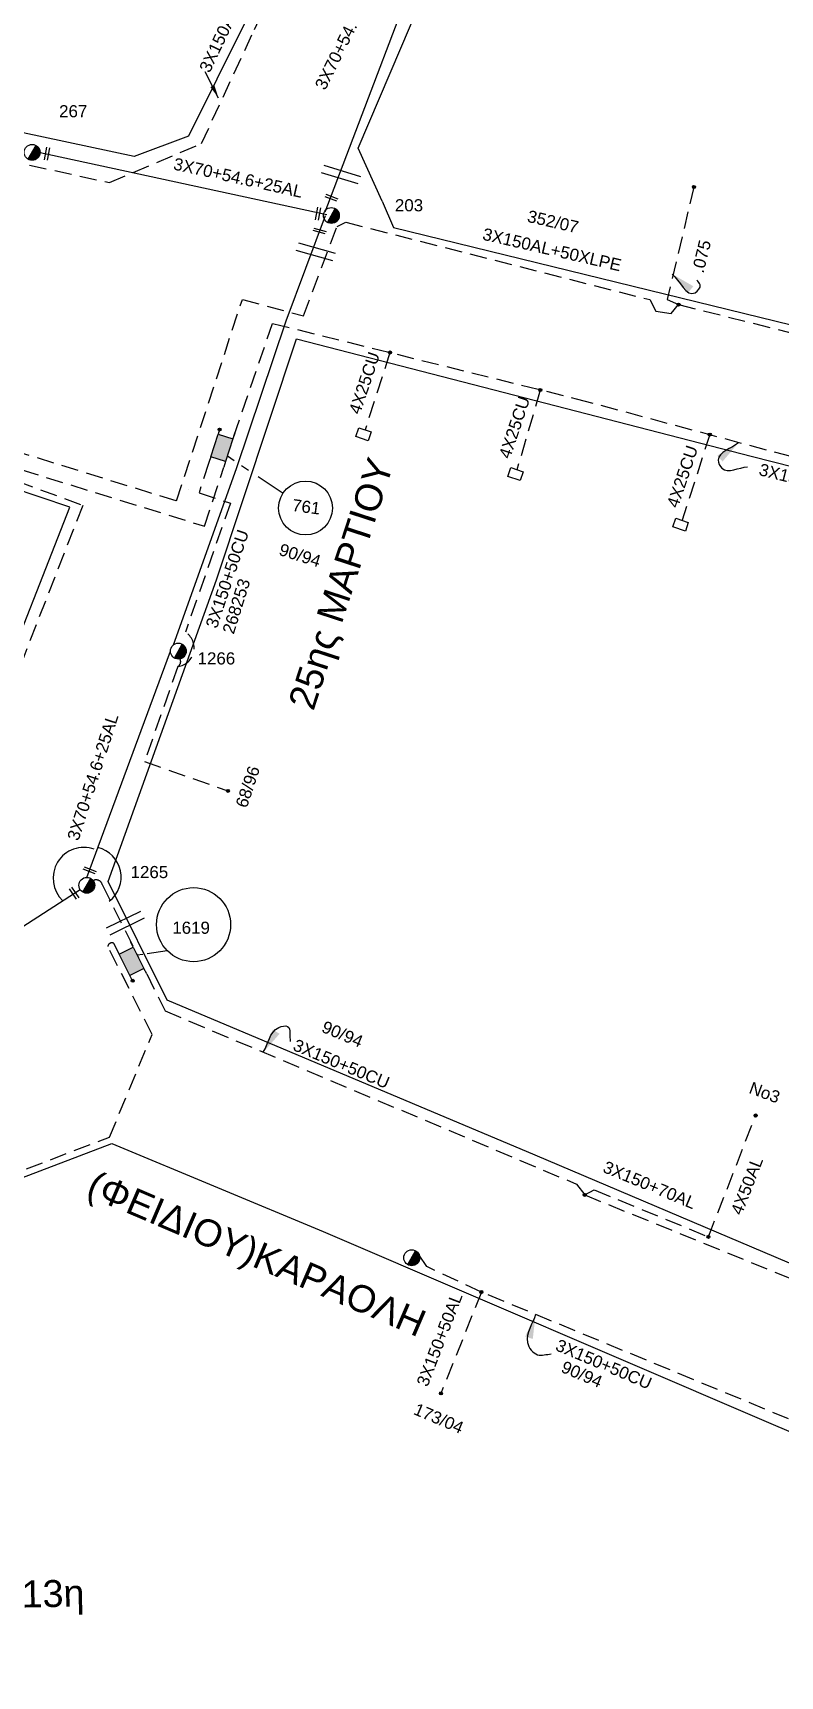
# Model space of a CAD drawing. Header units: millimetres. Extents: x 907 to 2022, y 699 to 1220.
# Drawn here: x 1446.1 to 1501.6, y 902.1 to 1024.1 of the extents above; entities that cross this region are included whole.
import ezdxf

# ---------------------------------------------------------------- set-up
doc = ezdxf.new("R2010")
doc.units = ezdxf.units.MM
doc.linetypes.add('DASHED', pattern=[19.05, 12.7, -6.35])
for name, color, linetype in [('Link Box 4 Διευθύνσεων', 7, 'Continuous'), ('Γέφυρες Εναέριου Δικτύου', 7, 'Continuous'), ('Επιγραφές - Σχήματα', 7, 'Continuous'), ('Επιτοίχιο Κουτί', 7, 'Continuous'), ('Καλώδια ΧΤ   3x150+50AL', 7, 'DASHED'), ('Καλώδια ΧΤ   3x150+50CU', 7, 'DASHED'), ('Καλώδια ΧΤ   3x150+70AL', 7, 'DASHED'), ('Καλώδια ΧΤ   3x150AL+50XLPE', 7, 'DASHED'), ('Καλώδια ΧΤ   4x25CU', 7, 'DASHED'), ('Μηχανική τομή', 7, 'Continuous'), ('Στύλος ΦΜ', 7, 'Continuous'), ('Στύλος ΦΜ @ 1', 7, 'Continuous'), ('Συνδέσεις', 7, 'Continuous'), ('Συνεστραμμένα ΧΤ   3x70+54.6+25 AL', 7, 'SYN_LINE'), ('Τομή', 7, 'Continuous'), ('Υπόβαθρο ΔΕΗ', 7, 'Continuous'), ('Υπόγεια καλώδια Παροχών ΧΤ   .075', 7, 'DASHED'), ('Υπόγεια καλώδια Παροχών ΧΤ   4x50AL', 7, 'DASHED')]:
    doc.layers.add(name, color=color, linetype=linetype)
doc.styles.get("Standard").update_dxf_attribs({"font": 'arial.ttf'})
doc.linetypes.add('SYN_LINE', pattern='A,0.5,-0.0001,["/\\/\\/\\/",Standard,S=0.1,R=0,X=0,Y=-0.05],-0.25', length=0.7501)
doc.dimstyles.new('ISO-25', dxfattribs={"dimtxt": 2.5, "dimasz": 2.5, "dimexe": 1.25, "dimexo": 0.625, "dimtad": 1, "dimtxsty": 'Standard', "dimcen": 2.5, "dimadec": 0, "dimazin": 0, "dimtfac": 1, "dimtmove": 0, "dimatfit": 3, "dimfxl": 1, "dimarcsym": 0})
doc.dimstyles.get("Standard").update_dxf_attribs({"dimtxt": 0.18, "dimasz": 0.18, "dimexe": 0.18, "dimexo": 0.0625, "dimgap": 0.09, "dimtad": 0, "dimtih": 1, "dimtoh": 1, "dimdec": 4, "dimzin": 0, "dimdsep": 46, "dimtxsty": 'Standard', "dimcen": 0.09, "dimadec": 0, "dimazin": 0, "dimtfac": 1, "dimtdec": 4, "dimtofl": 0, "dimtmove": 0, "dimatfit": 3, "dimfxl": 1, "dimtolj": 1, "dimtzin": 0, "dimarcsym": 0})

# ---------------------------------------------------------------- blocks, each defined once
blk = doc.blocks.new('ΥΠΑΡΧΩΝ ΤΣΙΜΕΝΤΕΝΙΟΣ ΣΤΥΛΟΣ')
at = {"layer": 'Στύλος ΦΜ'}
blk.add_hatch(color=256, dxfattribs=at).paths.add_polyline_path([(-1.29, -2.28, 0.574793), (2.62, 0, 0.268822), (1.3, 2.27)])
blk.add_line((-1.29, -2.28), (1.3, 2.27), dxfattribs=at)
blk.add_circle((0, 0), 2.62, dxfattribs=at)
at = {"layer": 'Στύλος ΦΜ', "flags": 4}
for tag, p in [('ΑΡΙΘΜΟΣ', (-4.68, 8.05)), ('ΤΥΠΟΣ', (-4.91, 3.03))]:
    blk.add_attdef(tag, p, '', height=4, dxfattribs=at)
blk = doc.blocks.new('ΤΟΜΗ')
at = {"layer": 'Τομή', "ltscale": 40}
for p, q in [((-5.68, 0), (5.68, 0)), ((5.68, -2.33), (-5.68, -2.33))]:
    blk.add_line(p, q, dxfattribs=at)
blk = doc.blocks.new('ΜΗΧΑΝΙΚΗ ΤΟΜΗ')
at = {"layer": 'Μηχανική τομή', "ltscale": 40}
for p, q in [((-1.89, 0.78), (1.89, 0.78)), ((1.89, 0), (-1.89, 0))]:
    blk.add_line(p, q, dxfattribs=at)
blk = doc.blocks.new('LINK BOX 4 ΑΝΑΧΩΡΗΣΕΩΝ')
at = {"layer": 'Link Box 4 Διευθύνσεων', "ltscale": 40}
blk.add_hatch(color=256, dxfattribs=at).paths.add_polyline_path([(-3.54, 0), (-3.54, -4.67), (3.54, -4.67), (3.54, 0)])
for p, q in [((-3.54, 0), (-5.33, 0)), ((5.33, 0), (3.54, 0)), ((-3.54, -4.67), (-5.33, -4.67)), ((5.33, -4.67), (3.54, -4.67))]:
    blk.add_line(p, q, dxfattribs=at)
blk.add_lwpolyline([(-3.54, -4.67), (-3.54, 0), (3.54, 0), (3.54, -4.67)], close=True, dxfattribs=at)
blk = doc.blocks.new('_ΣΥΝΔΕΣΗ')
at = {"layer": 'Συνδέσεις', "linetype": 'SYN_LINE', "ltscale": 40}
blk.add_hatch(color=256, dxfattribs=at).paths.add_polyline_path([(0.5, -0.01, 1), (-0.5, -0.01, 1)])
at = {"layer": 'Συνδέσεις'}
blk.add_circle((0, -0.01), 0.5, dxfattribs=at)
blk = doc.blocks.new('ΕΠΙΤΟΙΧΙΟ ΚΟΥΤΙ')
at = {"layer": 'Επιτοίχιο Κουτί', "ltscale": 40}
blk.add_lwpolyline([(-2.06, 1.35), (1.86, 1.35), (1.86, -1.39), (-2.06, -1.39)], close=True, dxfattribs=at)

msp = doc.modelspace()

# ---------------------------------------------------------------- linework, layer by layer
at = {"layer": 'Γέφυρες Εναέριου Δικτύου'}
for centre, radius, start, end in [((1449.875, 961.301), 2.29, 70.32485, 226.87763), ((1450.368, 961.382), 2.269, 307.74444, 76.14046)]:
    msp.add_arc(centre, radius, start, end, dxfattribs=at)
at = {"layer": 'Επιγραφές - Σχήματα', "linetype": 'Continuous'}
for centre, radius in [((1466.336, 988.787), 2), ((1458.022, 957.853), 2.75)]:
    msp.add_circle(centre, radius, dxfattribs=at)
at = {"layer": 'Καλώδια ΧΤ   3x150+50AL', "color": 6, "ltscale": 0.1}
msp.add_lwpolyline([(1374.985, 986.333), (1372.73, 985.02), (1382.898, 967.602), (1384.19, 968.388), (1388.967, 960.218), (1411.858, 974.711), (1440.608, 992.774), (1441.201, 993.45), (1442.611, 993.168), (1443.436, 992.182), (1458.842, 987.437), (1460.263, 991.812)], dxfattribs=at)
at = {"layer": 'Καλώδια ΧΤ   3x150+50AL', "color": 1, "ltscale": 0.1}
msp.add_lwpolyline([(1479.403, 930.568), (1476.391, 923.047)], dxfattribs=at)
at = {"layer": 'Καλώδια ΧΤ   3x150+50CU', "color": 30, "ltscale": 0.1}
msp.add_lwpolyline([(1494.052, 1003.897), (1520.165, 997.326), (1535.132, 993.666, 0.2122877), (1535.41, 991.698), (1539.676, 990.714)], format="xyb", dxfattribs=at)
at = {"layer": 'Καλώδια ΧΤ   3x150+50CU', "color": 6, "ltscale": 0.1}
msp.add_lwpolyline([(1461.017, 994.133), (1463.888, 1002.49), (1486.439, 996.907), (1511.89, 990.075), (1535.927, 984.106), (1537.964, 992.307), (1539.939, 991.851)], dxfattribs=at)
at = {"layer": 'Καλώδια ΧΤ   3x150+50CU', "color": 5, "ltscale": 0.1}
for points in [[(1459.153, 992.173), (1458.424, 989.928), (1460.753, 989.15), (1457.414, 979.568)], [(1456.859, 977.029), (1454.377, 969.961), (1460.569, 967.786)]]:
    msp.add_lwpolyline(points, dxfattribs=at)
msp.add_lwpolyline([(1457.629, 990.194), (1457.629, 990.194)], close=True, dxfattribs=at)
msp.add_lwpolyline([(1450.397, 960.975, -0.6447467), (1451.236, 960.834), (1453.941, 955.393)], format="xyb", dxfattribs=at)
at = {"layer": 'Καλώδια ΧΤ   3x150+50CU', "color": 233, "ltscale": 0.1, "true_color": 0xd2798f}
for points in [[(1454.538, 954.203), (1455.899, 951.454), (1486.465, 938.593), (1487.074, 937.781)], [(1487.074, 937.781), (1519.689, 924.576), (1521.466, 924.221), (1545.71, 914.004), (1541.795, 906.331), (1532.861, 910.135), (1532.354, 909.628), (1532.202, 908.765), (1532.709, 908.005), (1534.138, 907.431)]]:
    msp.add_lwpolyline(points, dxfattribs=at)
at = {"layer": 'Καλώδια ΧΤ   3x150+50CU', "color": 1, "ltscale": 0.1}
msp.add_lwpolyline([(1513.784, 916.612), (1512.786, 916.797), (1479.403, 930.568), (1475.342, 932.461), (1474.781, 933.316)], dxfattribs=at)
at = {"layer": 'Καλώδια ΧΤ   3x150+50CU', "color": 5, "ltscale": 0.1}
for centre, radius, start, end in [((1456.69, 978.396), 1.377, 277.05924, 58.30817), ((1456.658, 977.381), 0.405, 299.8451, 30.73093)]:
    msp.add_arc(centre, radius, start, end, dxfattribs=at)
at = {"layer": 'Καλώδια ΧΤ   3x150+70AL', "color": 233, "ltscale": 0.1, "true_color": 0xd2798f}
msp.add_lwpolyline([(1487.074, 937.781), (1487.785, 938.159), (1496.264, 934.672)], dxfattribs=at)
at = {"layer": 'Καλώδια ΧΤ   3x150AL+50XLPE', "color": 27, "ltscale": 0.1}
msp.add_lwpolyline([(1414.049, 1026.454), (1413.148, 1024.044), (1415.158, 1023.379), (1415.568, 1021.37), (1423.354, 1019.164), (1442.122, 1015.073), (1451.774, 1012.948), (1458.609, 1015.85), (1462.551, 1024.33), (1468.172, 1036.003), (1469.19, 1036.394), (1472.865, 1044.18), (1474.575, 1047.501), (1481.326, 1044.333), (1487.72, 1056.984), (1487.931, 1057.526)], dxfattribs=at)
at = {"layer": 'Καλώδια ΧΤ   3x150AL+50XLPE', "color": 30, "ltscale": 0.1}
msp.add_lwpolyline([(1438.187, 1000.347), (1438.771, 1000.757), (1439.297, 1000.599), (1442.82, 994.488), (1444.573, 993.092), (1456.753, 989.325), (1461.643, 1004.275), (1466.196, 1003.057), (1468.675, 1009.701), (1469.322, 1010.017), (1491.901, 1004.264), (1492.369, 1003.398), (1493.503, 1003.233), (1494.052, 1003.894)], dxfattribs=at)
at = {"layer": 'Καλώδια ΧΤ   3x150AL+50XLPE', "color": 5, "ltscale": 0.1}
msp.add_lwpolyline([(1414.3, 974.237), (1421.924, 979.099), (1441.537, 991.332), (1443.07, 991.474), (1449.793, 988.982), (1443.458, 972.74), (1437.24, 954.04), (1436.375, 952.87), (1435.945, 952.214), (1435.744, 951.184), (1435.971, 950.531), (1436.675, 950.349)], dxfattribs=at)
at = {"layer": 'Καλώδια ΧΤ   3x150AL+50XLPE', "color": 233, "linetype": 'DASHED', "ltscale": 0.1, "true_color": 0xd2798f}
msp.add_lwpolyline([(1374.214, 987.588), (1370.699, 985.541), (1382.214, 965.402), (1383.671, 966.304), (1388.675, 957.744), (1388.581, 957.689), (1416.166, 907.071, 0.3447086), (1419.668, 905.959), (1430.883, 902.055), (1431.573, 904.028, 0.6948511), (1432.296, 906.095), (1443.82, 939.049), (1451.776, 942.071), (1454.935, 949.695), (1451.655, 956.231, -0.5750477), (1452.102, 956.456), (1452.501, 955.66)], format="xyb", dxfattribs=at)
at = {"layer": 'Καλώδια ΧΤ   3x150AL+50XLPE', "linetype": 'DASHED', "ltscale": 0.1}
msp.add_lwpolyline([(1452.3, 956.061), (1452.102, 956.456)], dxfattribs=at)
at = {"layer": 'Καλώδια ΧΤ   4x25CU', "color": 6, "ltscale": 0.1}
for points in [[(1472.607, 1000.332), (1470.758, 994.595)], [(1483.772, 997.548), (1482.039, 991.628)], [(1496.397, 994.333), (1494.307, 987.879)]]:
    msp.add_lwpolyline(points, dxfattribs=at)
at = {"layer": 'Συνεστραμμένα ΧΤ   3x70+54.6+25 AL', "color": 133, "ltscale": 10}
msp.add_lwpolyline([(1476.401, 1033.506), (1467.775, 1010.763)], dxfattribs=at)
at = {"layer": 'Συνεστραμμένα ΧΤ   3x70+54.6+25 AL', "color": 173, "ltscale": 10}
msp.add_lwpolyline([(1446.615, 1015.196), (1467.924, 1010.579)], dxfattribs=at)
at = {"layer": 'Συνεστραμμένα ΧΤ   3x70+54.6+25 AL', "color": 5, "ltscale": 10}
for points in [[(1467.806, 1010.49), (1464.879, 1002.665), (1461.176, 991.71), (1456.493, 978.6)], [(1450.091, 961.364), (1456.301, 978.165)], [(1437.901, 952.936), (1449.595, 960.456)]]:
    msp.add_lwpolyline(points, dxfattribs=at)
at = {"layer": 'Υπόβαθρο ΔΕΗ', "ltscale": 0.1}
for points in [[(1415.073, 1024.117), (1426.916, 1056.905), (1435.965, 1080.934), (1443.617, 1100.466), (1469.223, 1089.064), (1486.317, 1081.273), (1488.248, 1076.845), (1482.716, 1066.195), (1474.579, 1050.18), (1466.082, 1033.405), (1457.636, 1016.396), (1453.603, 1014.896), (1431.866, 1019.528), (1415.073, 1024.117)], [(1472.03, 1011.569), (1470.241, 1015.515), (1476.518, 1030.199), (1485.761, 1048.565), (1491.115, 1059.42), (1491.928, 1059.612), (1492.928, 1059.64), (1494.115, 1059.469), (1494.944, 1059.04), (1497.031, 1055.869), (1498.491, 1053.62), (1512.154, 1046.481)]]:
    msp.add_lwpolyline(points, dxfattribs=at)
at = {"layer": 'Υπόβαθρο ΔΕΗ'}
for points in [[(1472.03, 1011.569), (1472.864, 1009.62), (1540.346, 993.119), (1584.037, 983.263), (1591.817, 998.409), (1589.806, 1002.917), (1572.42, 1011.569)], [(1515.961, 927.555), (1503.105, 932.377), (1483.385, 940.733), (1456.068, 952.236), (1451.684, 961.057), (1459.722, 983.463), (1465.665, 1001.352)], [(1465.665, 1001.352), (1499.543, 992.604), (1536.673, 983.181), (1529.193, 962.758), (1525.128, 952.469)], [(1460.536, 992.653), (1461.04, 992.317)], [(1461.589, 991.951), (1462.109, 991.605)], [(1462.828, 991.125), (1464.672, 989.896)], [(1453.831, 955.611), (1454.245, 955.671)], [(1454.563, 955.717), (1456.053, 955.933)], [(1433.206, 907.474), (1438.254, 921.705), (1444.215, 938.664), (1451.953, 941.603), (1467.635, 935.058), (1500.903, 920.806), (1532.245, 907.474)]]:
    msp.add_lwpolyline(points, dxfattribs=at)
msp.add_lwpolyline([(1417.086, 907.474, 0.4597681), (1420.142, 907.474), (1424.421, 919.05), (1432.23, 941.172), (1443.192, 974.507), (1448.837, 988.848), (1442.197, 991.074), (1424.092, 980.066), (1389.51, 958.074), (1395.356, 947.246), (1409.581, 921.245), (1417.086, 907.474)], format="xyb", dxfattribs=at)
at = {"layer": 'Υπόγεια καλώδια Παροχών ΧΤ   .075', "color": 30, "ltscale": 0.1}
msp.add_lwpolyline([(1495.186, 1012.622), (1493.197, 1004.267), (1494.052, 1003.894), (1494.059, 1003.892)], dxfattribs=at)
at = {"layer": 'Υπόγεια καλώδια Παροχών ΧΤ   4x50AL', "color": 233, "ltscale": 0.1, "true_color": 0xd2798f}
msp.add_lwpolyline([(1496.264, 934.672), (1499.771, 943.679)], dxfattribs=at)

# ---------------------------------------------------------------- block references
at = {"layer": 'Link Box 4 Διευθύνσεων'}
for p, xscale, yscale, zscale, rotation in [((1459.565, 993.44), 0.2500000000000471, 0.2500000000000471, 0.2500000000000471, 72), ((1453.941, 955.393), 0.2499999999999998, 0.2499999999999998, 0.2499999999999998, 296.6459872382003)]:
    msp.add_blockref('LINK BOX 4 ΑΝΑΧΩΡΗΣΕΩΝ', p, dxfattribs=dict(at, xscale=xscale, yscale=yscale, zscale=zscale, rotation=rotation))
at = {"layer": 'Επιτοίχιο Κουτί', "xscale": 0.2499999999999974, "yscale": 0.2499999999999974, "zscale": 0.2499999999999974, "rotation": 341.2597411657522}
for p in [(1470.673, 994.267), (1481.954, 991.3), (1494.222, 987.551)]:
    msp.add_blockref('ΕΠΙΤΟΙΧΙΟ ΚΟΥΤΙ', p, dxfattribs=at)
at = {"layer": 'Μηχανική τομή'}
for p, xscale, yscale, zscale, rotation in [((1447.032, 1015.109), 0.2499999999999996, 0.2499999999999996, 0.2499999999999996, 259.4857041965303), ((1468.227, 1011.733), 0.2499999999999996, 0.2499999999999996, 0.2499999999999996, 339.2968196509706), ((1467.173, 1010.654), 0.2499999999999996, 0.2499999999999996, 0.2499999999999996, 259.4857041965303), ((1467.351, 1009.264), 0.2499999999999973, 0.2499999999999973, 0.2499999999999973, 344.7150801717582), ((1450.268, 961.792), 0.2499999999999785, 0.2499999999999785, 0.2499999999999785, 338.9124510410094), ((1449.064, 960.129), 0.2500000000000125, 0.2500000000000125, 0.2500000000000125, 305.015961006549)]:
    msp.add_blockref('ΜΗΧΑΝΙΚΗ ΤΟΜΗ', p, dxfattribs=dict(at, xscale=xscale, yscale=yscale, zscale=zscale, rotation=rotation))
at = {"layer": 'Στύλος ΦΜ @ 1', "ltscale": 40}
ref = msp.add_blockref('ΥΠΑΡΧΩΝ ΤΣΙΜΕΝΤΕΝΙΟΣ ΣΤΥΛΟΣ', (1446.026, 1015.196), dxfattribs=dict(at, xscale=0.2249999999999091, yscale=0.2249999999999091, zscale=0.2249999999999091))
ref.add_attrib('ΤΥΠΟΣ', '267', (1448.031, 1017.801), dxfattribs={"layer": 'Στύλος ΦΜ', "height": 0.9, "flags": 4})
ref = msp.add_blockref('ΥΠΑΡΧΩΝ ΤΣΙΜΕΝΤΕΝΙΟΣ ΣΤΥΛΟΣ', (1468.257, 1010.508), dxfattribs=dict(at, xscale=0.2249999999999091, yscale=0.2249999999999091, zscale=0.2249999999999091))
ref.add_attrib('ΤΥΠΟΣ', '203', (1472.975, 1010.817), dxfattribs={"layer": 'Στύλος ΦΜ', "height": 0.9, "flags": 4})
ref = msp.add_blockref('ΥΠΑΡΧΩΝ ΤΣΙΜΕΝΤΕΝΙΟΣ ΣΤΥΛΟΣ', (1456.89, 978.165), dxfattribs=dict(at, xscale=0.2249999999999091, yscale=0.2249999999999091, zscale=0.2249999999999091))
ref.add_attrib('ΤΥΠΟΣ', '1266', (1458.317, 977.173), dxfattribs={"layer": 'Στύλος ΦΜ', "height": 0.9, "flags": 4})
ref = msp.add_blockref('ΥΠΑΡΧΩΝ ΤΣΙΜΕΝΤΕΝΙΟΣ ΣΤΥΛΟΣ', (1450.091, 960.775), dxfattribs=dict(at, xscale=0.2249999999999091, yscale=0.2249999999999091, zscale=0.2249999999999091))
ref.add_attrib('ΤΥΠΟΣ', '1265', (1453.34, 961.309), dxfattribs={"layer": 'Στύλος ΦΜ', "height": 0.9, "flags": 4})
at = {"layer": 'Στύλος ΦΜ @ 1', "ltscale": 40, "xscale": 0.2249999999999091, "yscale": 0.2249999999999091, "zscale": 0.2249999999999091}
msp.add_blockref('ΥΠΑΡΧΩΝ ΤΣΙΜΕΝΤΕΝΙΟΣ ΣΤΥΛΟΣ', (1474.225, 933.121), dxfattribs=at)
at = {"layer": 'Συνδέσεις'}
for p, xscale, yscale, zscale in [((1495.188, 1012.628), 0.225, 0.225, 0.225), ((1494.053, 1003.899), 0.225, 0.225, 0.225), ((1472.608, 1000.337), 0.225, 0.225, 0.225), ((1483.774, 997.554), 0.225, 0.225, 0.225), ((1459.948, 994.619), 0.225, 0.225, 0.225), ((1496.369, 994.248), 0.225, 0.225, 0.225), ((1460.569, 967.786), 0.2250000000000014, 0.2250000000000014, 0.2250000000000014), ((1453.497, 953.685), 0.225, 0.225, 0.225), ((1499.773, 943.684), 0.225, 0.225, 0.225), ((1487.076, 937.787), 0.225, 0.225, 0.225), ((1496.265, 934.675), 0.2250000000000001, 0.2250000000000001, 0.2250000000000001), ((1479.404, 930.574), 0.225, 0.225, 0.225), ((1476.393, 923.053), 0.225, 0.225, 0.225)]:
    msp.add_blockref('_ΣΥΝΔΕΣΗ', p, dxfattribs=dict(at, xscale=xscale, yscale=yscale, zscale=zscale))
at = {"layer": 'Τομή'}
for p, xscale, yscale, zscale, rotation in [((1469.059, 1013.828), 0.2499999999999998, 0.2499999999999998, 0.2499999999999998, 342.9652713634111), ((1467.169, 1008.088), 0.2499999999999876, 0.2499999999999876, 0.2499999999999876, 344.1279058045389), ((1453.081, 957.703), 0.2499999999999996, 0.2499999999999996, 0.2499999999999996, 205.9722448452161)]:
    msp.add_blockref('ΤΟΜΗ', p, dxfattribs=dict(at, xscale=xscale, yscale=yscale, zscale=zscale, rotation=rotation))

# ---------------------------------------------------------------- texts
at = {"layer": 'Επιγραφές - Σχήματα', "linetype": 'Continuous', "char_height": 2, "attachment_point": 1}
for s, insert, width, rotation in [('25ης ΜΑΡΤΙΟΥ', (1465.016, 974.279), 23.56556, 72), ('(ΦΕΙΔΙΟΥ)ΚΑΡΑΟΛΗ', (1450.731, 939.627), 28.66591, 336.84792), ('ΦΝ-59/13η', (1436.174, 908.984), 23.56556, 1.02002)]:
    msp.add_mtext(s, dxfattribs=dict(at, insert=insert, width=width, rotation=rotation))
at = {"layer": 'Επιγραφές - Σχήματα', "char_height": 0.9, "width": 15}
for s, insert, attachment_point, rotation in [('761', (1465.414, 989.462), 1, 352.56318), ('90/94', (1464.562, 986.181), 1, 342.46802), ('268253', (1461.2, 981.498), 5, 72.68224), ('90/94', (1467.803, 950.746), 1, 337.35579), ('No3', (1499.52, 946.216), 1, 339.53179), ('3X150+50CU', (1485.18, 927.113), 1, 337), ('90/94', (1485.592, 925.496), 1, 337), ('173/04', (1474.639, 922.358), 1, 337)]:
    msp.add_mtext(s, dxfattribs=dict(at, insert=insert, attachment_point=attachment_point, rotation=rotation))
at = {"layer": 'Επιγραφές - Σχήματα', "insert": (1456.438, 958.074), "char_height": 0.9, "attachment_point": 1}
msp.add_mtext_dynamic_manual_height_columns('1619', width=10.09091, gutter_width=12.5, heights=[0], dxfattribs=at)
at = {"layer": 'Καλώδια ΧΤ   3x150+50AL', "color": 7, "ltscale": 0.2, "insert": (1474.557, 923.807), "char_height": 0.9, "width": 15, "attachment_point": 1, "rotation": 68.94331}
msp.add_mtext('3X150+50AL', dxfattribs=at)
at = {"layer": 'Καλώδια ΧΤ   3x150+50CU', "color": 7, "ltscale": 0.2, "char_height": 0.9, "width": 15, "attachment_point": 1}
for s, insert, rotation in [('352/07', (1482.949, 1010.925), 347), ('3X150AL+50XLPE', (1479.626, 1009.601), 347), ('3X150+50CU', (1500.172, 992.117), 346), ('3X150+50CU', (1458.894, 980.078), 71.5479), ('68/96', (1461.116, 966.742), 71.5479), ('3X150+50CU', (1465.678, 949.395), 337.35579)]:
    msp.add_mtext(s, dxfattribs=dict(at, insert=insert, rotation=rotation))
at = {"layer": 'Καλώδια ΧΤ   3x150+70AL', "color": 7, "ltscale": 0.2, "insert": (1488.696, 940.34), "char_height": 0.9, "width": 15, "attachment_point": 1, "rotation": 337.49547}
msp.add_mtext('3X150+70AL', dxfattribs=at)
at = {"layer": 'Καλώδια ΧΤ   3x150AL+50XLPE', "color": 7, "insert": (1461.067, 1025.987), "char_height": 0.9, "width": 13.92422, "attachment_point": 5, "rotation": 64.63494}
msp.add_mtext('3X150AL+50XLPE', dxfattribs=at)
at = {"layer": 'Καλώδια ΧΤ   4x25CU', "color": 7, "ltscale": 0.2, "char_height": 0.9, "width": 15, "attachment_point": 1}
for s, insert, rotation in [('.075', (1495.018, 1006.389), 76.35757), ('4X25CU', (1469.524, 995.966), 71.54795), ('4X25CU', (1480.671, 992.667), 71.54795), ('4X25CU', (1493.145, 989.015), 71.54795)]:
    msp.add_mtext(s, dxfattribs=dict(at, insert=insert, rotation=rotation))
at = {"layer": 'Συνεστραμμένα ΧΤ   3x70+54.6+25 AL', "color": 7, "char_height": 0.9, "width": 84.18588, "attachment_point": 1}
for insert, rotation in [((1466.988, 1020.157), 63.48538), ((1456.658, 1014.815), 347.4656)]:
    msp.add_mtext('3X70+54.6+25AL', dxfattribs=dict(at, insert=insert, rotation=rotation))
at = {"layer": 'Συνεστραμμένα ΧΤ   3x70+54.6+25 AL', "color": 7, "ltscale": 20, "insert": (1448.609, 964.297), "char_height": 0.9, "width": 15, "attachment_point": 1, "rotation": 72.20834}
msp.add_mtext('3X70+54.6+25AL', dxfattribs=at)
at = {"layer": 'Υπόγεια καλώδια Παροχών ΧΤ   4x50AL', "color": 7, "ltscale": 0.2, "insert": (1497.887, 936.55), "char_height": 0.9, "width": 15, "attachment_point": 1, "rotation": 68.73007}
msp.add_mtext('4X50AL', dxfattribs=at)

# ---------------------------------------------------------------- leaders
at = {"layer": 'Επιγραφές - Σχήματα', "ltscale": 40}
msp.add_leader([(1459.874, 1019.231), (1458.879, 1021.169)], dimstyle='ISO-25', override={"dimasz": 1, "dimtad": 0}, dxfattribs=at)
at = {"layer": 'Επιγραφές - Σχήματα', "path_type": 1}
for points in [[(1493.559, 1006.164), (1495.27, 1004.768), (1495.653, 1005.364), (1495.397, 1005.704)], [(1498.491, 993.627), (1496.987, 992.347), (1497.266, 991.736), (1499.158, 991.847)], [(1463.201, 948.381), (1464.351, 950.212), (1465.008, 950.29), (1465.201, 949.17)], [(1483.425, 928.909), (1482.832, 926.821), (1483.574, 925.921), (1484.582, 925.974)]]:
    msp.add_leader(points, dimstyle='Standard', override={"dimasz": 1.8, "dimgap": 0.09, "dimtad": 0}, dxfattribs=at)

doc.saveas('drawing.dxf')
